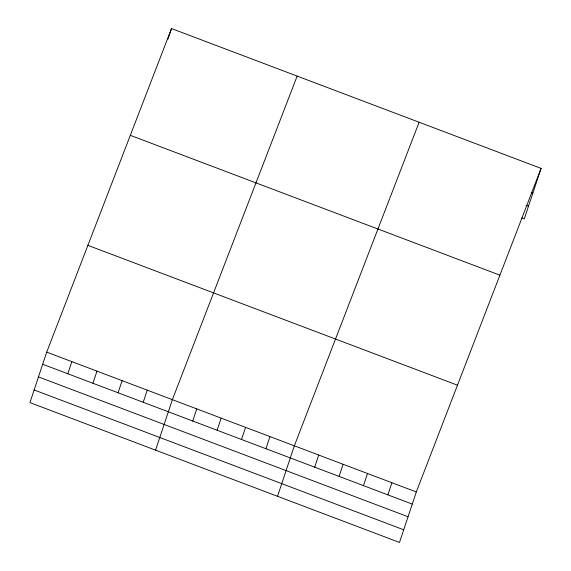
<?xml version="1.0" encoding="UTF-8"?>
<svg xmlns="http://www.w3.org/2000/svg" width="571" height="571" viewBox="0 0 571 571"><rect width="100%" height="100%" fill="white"/><g stroke="black" fill="none" stroke-linecap="round" stroke-linejoin="round"><path stroke-width="0.86" d="M46.715 352.129L29.92 402.612L399.5 542.45L416.295 491.959L541.08 168.388L171.5 28.55L46.715 352.129L416.295 491.959M168.002 39.056L171.5 28.55M67.813 373.755L71.846 361.636M92.945 383.269L96.977 371.143M118.076 392.777L122.108 380.65M143.207 402.284L147.239 390.157M155.576 450.162L172.371 399.671L297.156 76.093M192.734 421.02L196.767 408.9M217.123 430.248L221.155 418.129M241.519 439.477L245.551 427.358M265.908 448.706L269.94 436.587M277.542 496.306L294.336 445.815L419.121 122.237M314.692 467.171L318.725 455.044M339.088 476.4L343.121 464.273M363.477 485.628L367.51 473.502M387.873 494.857L391.906 482.731M541.08 168.388L524.285 218.871L521.844 217.951M531.208 192.555L532.836 193.169M526.055 205.289L528.496 206.217M130.324 135.327L499.903 275.165M87.898 245.344L457.478 385.182M42.682 364.248L412.262 504.086M38.471 376.91L408.051 516.748M34.132 389.957L403.711 529.788"/></g></svg>
